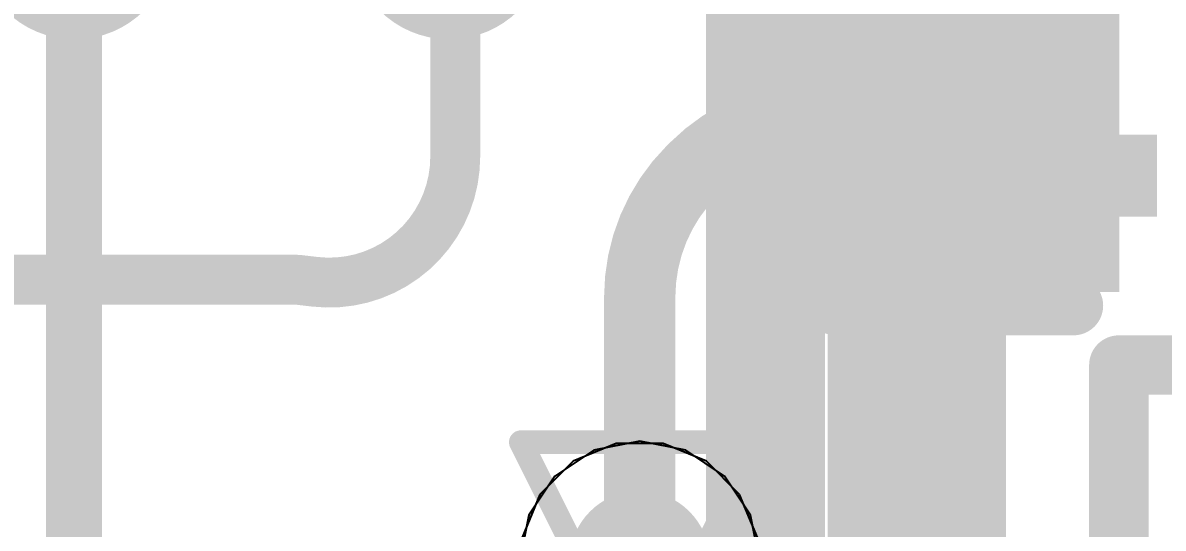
# Model space of a CAD drawing. Header units: inches. Extents: x -6 to 283, y -12 to 154.
# Drawn here: x 77.291 to 79.728, y 8.453 to 9.534 of the extents above; entities that cross this region are included whole.
import ezdxf

# ---------------------------------------------------------------- set-up
doc = ezdxf.new("R2010")
doc.units = ezdxf.units.IN
for name, color, linetype in [('Bottom Layer', 5, 'Continuous'), ('Bottom Overlay', 54, 'Continuous'), ('Bottom Paste', 16, 'Continuous'), ('Bottom Solder', 6, 'Continuous'), ('Drill Drawing', 1, 'Continuous'), ('GND-1', 16, 'Continuous'), ('GND-2', 90, 'Continuous'), ('GND-3', 216, 'Continuous'), ('GND-4', 54, 'Continuous'), ('PWR-1', 156, 'Continuous'), ('PWR-2', 130, 'Continuous'), ('Signal L1', 76, 'Continuous'), ('Signal L2', 6, 'Continuous'), ('Top Layer', 1, 'Continuous'), ('Top Overlay', 2, 'Continuous'), ('Top Solder', 216, 'Continuous'), ('Via Holes', 16, 'Continuous')]:
    doc.layers.add(name, color=color, linetype=linetype)
doc.styles.add('Arial Black_Bold', font='', dxfattribs={"height": 0.2})
doc.styles.get('Arial Black_Bold').set_extended_font_data('Arial Black', bold=True)

# ---------------------------------------------------------------- blocks, each defined once
blk = doc.blocks.new('200_WFBGA__10_15__51')
at = {"layer": 'Top Solder'}
h = blk.add_hatch(color=216, dxfattribs=at)
edge = h.paths.add_edge_path()
edge.add_arc((3.5999, 0.9751), 0.21, 0, 360)
h = blk.add_hatch(color=216, dxfattribs=at)
edge = h.paths.add_edge_path()
edge.add_arc((4.4, 0.9751), 0.21, 0, 360)
at = {"layer": 'Top Overlay'}
blk.add_lwpolyline([(5.0762, -7.5762, 0.254, 0.254, 0), (5.0762, 7.5762, 0.254, 0.254, 0)], format="xyseb", dxfattribs=at)
blk = doc.blocks.new('B3U_1000P_65')
at = {"layer": 'Top Overlay'}
for points in [[(-1.5748, -1.2954, 0.127, 0.127, 0), (-1.5748, -1.016, 0.127, 0.127, 0)], [(1.5748, -1.2954, 0.127, 0.127, 0), (-1.5748, -1.2954, 0.127, 0.127, 0)]]:
    blk.add_lwpolyline(points, format="xyseb", dxfattribs=at)
blk.add_lwpolyline([(-1.6065, -1.2954, 0.0635, 0.0635, 1), (-1.5431, -1.2954, 0.0635, 0.0635, 1)], format="xyseb", close=True, dxfattribs=at)
blk.add_lwpolyline([(-1.6065, -1.2954, 0.0635, 0.0635, 1), (-1.5431, -1.2954, 0.0635, 0.0635, 1)], format="xyseb", close=True, dxfattribs=at)
blk = doc.blocks.new('C___0402_B_263')
at = {"layer": 'Bottom Layer'}
for points in [[(-0.2413, 0.3175), (-0.2413, -0.3175), (-0.6985, -0.3175), (-0.6985, 0.3175)], [(0.6985, 0.3175), (0.6985, -0.3175), (0.2413, -0.3175), (0.2413, 0.3175)]]:
    blk.add_hatch(color=5, dxfattribs=at).paths.add_polyline_path(points)
at = {"layer": 'Bottom Paste'}
for points in [[(-0.2413, 0.3175), (-0.2413, -0.3175), (-0.6985, -0.3175), (-0.6985, 0.3175)], [(0.6985, 0.3175), (0.6985, -0.3175), (0.2413, -0.3175), (0.2413, 0.3175)]]:
    blk.add_hatch(color=16, dxfattribs=at).paths.add_polyline_path(points)
at = {"layer": 'Bottom Solder'}
for points in [[(-0.1813, 0.3775), (-0.1813, -0.3775), (-0.7585, -0.3775), (-0.7585, 0.3775)], [(0.7585, 0.3775), (0.7585, -0.3775), (0.1813, -0.3775), (0.1813, 0.3775)]]:
    blk.add_hatch(color=6, dxfattribs=at).paths.add_polyline_path(points)
at = {"layer": 'Bottom Overlay'}
for points in [[(-0.7874, 0.4064, 0.127, 0.127, 0), (-0.7874, -0.4064, 0.127, 0.127, 0)], [(-0.2794, 0.4064, 0.127, 0.127, 0), (-0.7874, 0.4064, 0.127, 0.127, 0)], [(0.7874, 0.4064, 0.127, 0.127, 0), (0.2794, 0.4064, 0.127, 0.127, 0)], [(0.7874, 0.4064, 0.127, 0.127, 0), (0.7874, -0.4064, 0.127, 0.127, 0)], [(-0.2794, -0.4064, 0.127, 0.127, 0), (-0.7874, -0.4064, 0.127, 0.127, 0)], [(0.7874, -0.4064, 0.127, 0.127, 0), (0.2794, -0.4064, 0.127, 0.127, 0)]]:
    blk.add_lwpolyline(points, format="xyseb", dxfattribs=at)
for points in [[(-0.8191, 0.4064, 0.0635, 0.0635, 1), (-0.7556, 0.4064, 0.0635, 0.0635, 1)], [(-0.8191, 0.4064, 0.0635, 0.0635, 1), (-0.7556, 0.4064, 0.0635, 0.0635, 1)], [(-0.3111, 0.4064, 0.0635, 0.0635, 1), (-0.2477, 0.4064, 0.0635, 0.0635, 1)], [(0.2477, 0.4064, 0.0635, 0.0635, 1), (0.3111, 0.4064, 0.0635, 0.0635, 1)], [(0.7556, 0.4064, 0.0635, 0.0635, 1), (0.8191, 0.4064, 0.0635, 0.0635, 1)], [(0.7556, 0.4064, 0.0635, 0.0635, 1), (0.8191, 0.4064, 0.0635, 0.0635, 1)], [(-0.8191, -0.4064, 0.0635, 0.0635, 1), (-0.7556, -0.4064, 0.0635, 0.0635, 1)], [(-0.8191, -0.4064, 0.0635, 0.0635, 1), (-0.7556, -0.4064, 0.0635, 0.0635, 1)], [(-0.3111, -0.4064, 0.0635, 0.0635, 1), (-0.2477, -0.4064, 0.0635, 0.0635, 1)], [(0.2477, -0.4064, 0.0635, 0.0635, 1), (0.3111, -0.4064, 0.0635, 0.0635, 1)], [(0.7556, -0.4064, 0.0635, 0.0635, 1), (0.8191, -0.4064, 0.0635, 0.0635, 1)], [(0.7556, -0.4064, 0.0635, 0.0635, 1), (0.8191, -0.4064, 0.0635, 0.0635, 1)]]:
    blk.add_lwpolyline(points, format="xyseb", close=True, dxfattribs=at)

msp = doc.modelspace()

# ---------------------------------------------------------------- hatches: boundary and pattern name
at = {"layer": 'Bottom Layer'}
h = msp.add_hatch(color=5, dxfattribs=at)
edge = h.paths.add_edge_path()
edge.add_arc((78.6093, 8.3827), 0.15, 0, 360)
at = {"layer": 'GND-1'}
h = msp.add_hatch(color=16, dxfattribs=at)
edge = h.paths.add_edge_path()
edge.add_arc((78.6093, 8.3827), 0.15, 0, 360)
at = {"layer": 'GND-2'}
h = msp.add_hatch(color=90, dxfattribs=at)
edge = h.paths.add_edge_path()
edge.add_arc((78.6093, 8.3827), 0.15, 0, 360)
at = {"layer": 'GND-3'}
h = msp.add_hatch(color=216, dxfattribs=at)
edge = h.paths.add_edge_path()
edge.add_arc((78.6093, 8.3827), 0.15, 0, 360)
at = {"layer": 'GND-4'}
h = msp.add_hatch(color=54, dxfattribs=at)
edge = h.paths.add_edge_path()
edge.add_arc((78.6093, 8.3827), 0.15, 0, 360)
at = {"layer": 'PWR-1'}
h = msp.add_hatch(color=156, dxfattribs=at)
edge = h.paths.add_edge_path()
edge.add_arc((78.6093, 8.3827), 0.15, 0, 360)
at = {"layer": 'PWR-2'}
h = msp.add_hatch(color=130, dxfattribs=at)
edge = h.paths.add_edge_path()
edge.add_arc((78.6093, 8.3827), 0.15, 0, 360)
at = {"layer": 'Signal L1'}
h = msp.add_hatch(color=76, dxfattribs=at)
edge = h.paths.add_edge_path()
edge.add_arc((78.6093, 8.3827), 0.15, 0, 360)
at = {"layer": 'Signal L2'}
h = msp.add_hatch(color=6, dxfattribs=at)
edge = h.paths.add_edge_path()
edge.add_arc((78.6093, 8.3827), 0.15, 0, 360)
at = {"layer": 'Top Layer'}
h = msp.add_hatch(color=1, dxfattribs=at)
edge = h.paths.add_edge_path()
edge.add_arc((78.6093, 8.3827), 0.15, 0, 360)
at = {"layer": 'Via Holes'}
h = msp.add_hatch(color=7, dxfattribs=at)
edge = h.paths.add_edge_path()
edge.add_arc((78.6093, 8.3827), 0.075, 0, 360)

# ---------------------------------------------------------------- linework, layer by layer
at = {"layer": 'Bottom Layer'}
for points in [[(78.215, 9.2472, 0.1067, 0.1067, 0), (78.215, 10.5133, 0.1067, 0.1067, 0)], [(78.7278, 9.2236, 0.1524, 0.1524, -0.198912), (78.9972, 9.3352, 0.1524, 0.1524, 0)], [(78.9972, 9.3352, 0.1524, 0.1524, 0), (79.3459, 9.3352, 0.1524, 0.1524, 0)], [(78.215, 9.2472, 0.1067, 0.1067, -0.449104), (77.9142, 8.9799, 0.1067, 0.1067, 0)], [(78.6093, 8.9474, 0.1524, 0.1524, -0.198912), (78.7209, 9.2168, 0.1524, 0.1524, 0)], [(78.7209, 9.2168, 0.1524, 0.1524, 0), (78.7278, 9.2236, 0.1524, 0.1524, 0)], [(75.0171, 8.9841, 0.1067, 0.1067, 0), (77.8784, 8.9841, 0.1067, 0.1067, 0)], [(77.8784, 8.9841, 0.1067, 0.1067, 0), (77.9142, 8.9799, 0.1067, 0.1067, 0)], [(78.6093, 8.3827, 0.1524, 0.1524, 0), (78.6093, 8.9474, 0.1524, 0.1524, 0)]]:
    msp.add_lwpolyline(points, format="xyseb", dxfattribs=at)
for points in [[(78.9591, 9.3352, 0.0762, 0.0762, 1), (79.0353, 9.3352, 0.0762, 0.0762, 1)], [(78.9591, 9.3352, 0.0762, 0.0762, 1), (79.0353, 9.3352, 0.0762, 0.0762, 1)], [(79.3078, 9.3352, 0.0762, 0.0762, 1), (79.384, 9.3352, 0.0762, 0.0762, 1)], [(78.1883, 9.2472, 0.0533, 0.0533, 1), (78.2417, 9.2472, 0.0533, 0.0533, 1)], [(78.1883, 9.2472, 0.0533, 0.0533, 1), (78.2417, 9.2472, 0.0533, 0.0533, 1)], [(78.6828, 9.2168, 0.0762, 0.0762, 1), (78.759, 9.2168, 0.0762, 0.0762, 1)], [(78.6828, 9.2168, 0.0762, 0.0762, 1), (78.759, 9.2168, 0.0762, 0.0762, 1)], [(78.6897, 9.2236, 0.0762, 0.0762, 1), (78.7659, 9.2236, 0.0762, 0.0762, 1)], [(78.6897, 9.2236, 0.0762, 0.0762, 1), (78.7659, 9.2236, 0.0762, 0.0762, 1)], [(77.8518, 8.9841, 0.0533, 0.0533, 1), (77.9051, 8.9841, 0.0533, 0.0533, 1)], [(77.8518, 8.9841, 0.0533, 0.0533, 1), (77.9051, 8.9841, 0.0533, 0.0533, 1)], [(77.8876, 8.9799, 0.0533, 0.0533, 1), (77.9409, 8.9799, 0.0533, 0.0533, 1)], [(77.8876, 8.9799, 0.0533, 0.0533, 1), (77.9409, 8.9799, 0.0533, 0.0533, 1)], [(78.5712, 8.9474, 0.0762, 0.0762, 1), (78.6474, 8.9474, 0.0762, 0.0762, 1)], [(78.5712, 8.9474, 0.0762, 0.0762, 1), (78.6474, 8.9474, 0.0762, 0.0762, 1)], [(78.5712, 8.3827, 0.0762, 0.0762, 1), (78.6474, 8.3827, 0.0762, 0.0762, 1)]]:
    msp.add_lwpolyline(points, format="xyseb", close=True, dxfattribs=at)
at = {"layer": 'Drill Drawing'}
for points in [[(78.3553, 8.6367, 0.0508, 0.0508, 0), (78.8633, 8.6367, 0.0508, 0.0508, 0)], [(78.3553, 8.6367, 0.0508, 0.0508, 0), (78.6093, 8.1287, 0.0508, 0.0508, 0)], [(78.6093, 8.1287, 0.0508, 0.0508, 0), (78.8633, 8.6367, 0.0508, 0.0508, 0)]]:
    msp.add_lwpolyline(points, format="xyseb", dxfattribs=at)
for points in [[(78.3426, 8.6367, 0.0254, 0.0254, 1), (78.368, 8.6367, 0.0254, 0.0254, 1)], [(78.3426, 8.6367, 0.0254, 0.0254, 1), (78.368, 8.6367, 0.0254, 0.0254, 1)], [(78.8506, 8.6367, 0.0254, 0.0254, 1), (78.876, 8.6367, 0.0254, 0.0254, 1)], [(78.8506, 8.6367, 0.0254, 0.0254, 1), (78.876, 8.6367, 0.0254, 0.0254, 1)]]:
    msp.add_lwpolyline(points, format="xyseb", close=True, dxfattribs=at)
at = {"layer": 'GND-1'}
for p, q in [((78.5593, 8.6343), (78.4668, 8.596)), ((78.6594, 8.6343), (78.5593, 8.6343)), ((78.7519, 8.596), (78.6594, 8.6343)), ((78.4668, 8.596), (78.396, 8.5252)), ((78.8226, 8.5252), (78.7519, 8.596)), ((78.396, 8.5252), (78.3577, 8.4327)), ((78.8609, 8.4327), (78.8226, 8.5252))]:
    msp.add_line(p, q, dxfattribs=at)
at = {"layer": 'GND-2'}
for p, q in [((78.5593, 8.6343), (78.4668, 8.596)), ((78.6594, 8.6343), (78.5593, 8.6343)), ((78.7519, 8.596), (78.6594, 8.6343)), ((78.4668, 8.596), (78.396, 8.5252)), ((78.8226, 8.5252), (78.7519, 8.596)), ((78.396, 8.5252), (78.3577, 8.4327)), ((78.8609, 8.4327), (78.8226, 8.5252))]:
    msp.add_line(p, q, dxfattribs=at)
at = {"layer": 'GND-3'}
for p, q in [((78.5593, 8.6343), (78.4668, 8.596)), ((78.6594, 8.6343), (78.5593, 8.6343)), ((78.7519, 8.596), (78.6594, 8.6343)), ((78.4668, 8.596), (78.396, 8.5252)), ((78.8226, 8.5252), (78.7519, 8.596)), ((78.396, 8.5252), (78.3577, 8.4327)), ((78.8609, 8.4327), (78.8226, 8.5252))]:
    msp.add_line(p, q, dxfattribs=at)
at = {"layer": 'GND-4'}
for p, q in [((78.5593, 8.6343), (78.4668, 8.596)), ((78.6594, 8.6343), (78.5593, 8.6343)), ((78.7519, 8.596), (78.6594, 8.6343)), ((78.4668, 8.596), (78.396, 8.5252)), ((78.8226, 8.5252), (78.7519, 8.596)), ((78.396, 8.5252), (78.3577, 8.4327)), ((78.8609, 8.4327), (78.8226, 8.5252))]:
    msp.add_line(p, q, dxfattribs=at)
at = {"layer": 'PWR-1'}
for p, q in [((78.6093, 8.6392), (78.5112, 8.6197)), ((78.7075, 8.6197), (78.6093, 8.6392)), ((78.5112, 8.6197), (78.4279, 8.5641)), ((78.7907, 8.5641), (78.7075, 8.6197)), ((78.4279, 8.5641), (78.3723, 8.4809)), ((78.8463, 8.4809), (78.7907, 8.5641)), ((78.3723, 8.4809), (78.3528, 8.3827)), ((78.8659, 8.3827), (78.8463, 8.4809))]:
    msp.add_line(p, q, dxfattribs=at)
at = {"layer": 'PWR-2'}
for p, q in [((78.6093, 8.6392), (78.5112, 8.6197)), ((78.7075, 8.6197), (78.6093, 8.6392)), ((78.5112, 8.6197), (78.4279, 8.5641)), ((78.7907, 8.5641), (78.7075, 8.6197)), ((78.4279, 8.5641), (78.3723, 8.4809)), ((78.8463, 8.4809), (78.7907, 8.5641)), ((78.3723, 8.4809), (78.3528, 8.3827)), ((78.8659, 8.3827), (78.8463, 8.4809))]:
    msp.add_line(p, q, dxfattribs=at)
at = {"layer": 'Signal L1'}
for points in [[(79.2014, 4.8332, 0.381, 0.381, 0), (79.2014, 12.6332, 0.381, 0.381, 0)], [(77.4003, 8.212, 0.1194, 0.1194, 0), (77.4003, 10.8999, 0.1194, 0.1194, 0)]]:
    msp.add_lwpolyline(points, format="xyseb", dxfattribs=at)

# ---------------------------------------------------------------- block references
msp.add_blockref('200_WFBGA__10_15__51', (73.8018, 8.7332))
for name, p, rotation in [('C___0402_B_263', (79.8158, 9.3352), 180), ('B3U_1000P_65', (80.9287, 7.227), 270)]:
    msp.add_blockref(name, p, dxfattribs=dict(rotation=rotation))

# ---------------------------------------------------------------- texts
at = {"layer": 'Top Overlay', "style": 'Arial Black_Bold'}
msp.add_text('PWR', height=0.762, rotation=90, dxfattribs=at).set_placement((79.7151, 9.0374))

doc.saveas('drawing.dxf')
